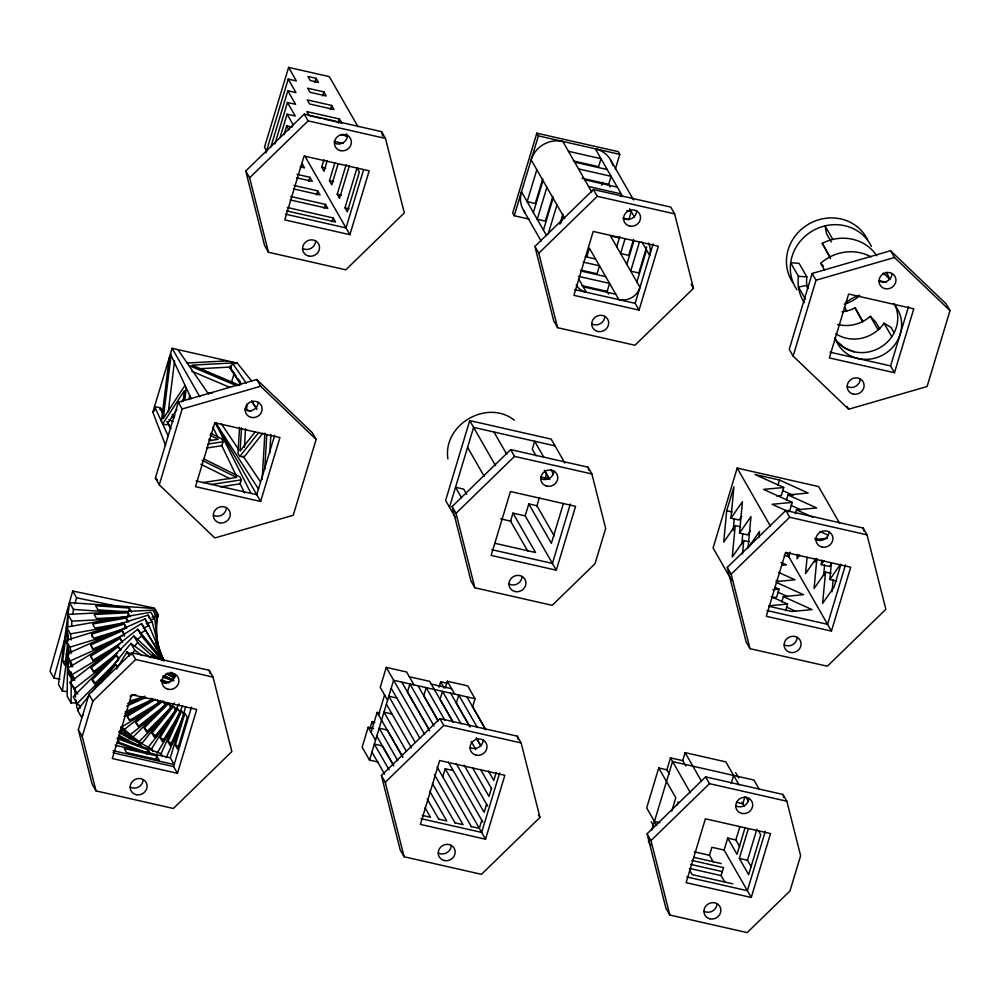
<?xml version="1.0" encoding="UTF-8"?>
<svg xmlns="http://www.w3.org/2000/svg" width="1000" height="1000" viewBox="0 0 1000 1000"><rect width="100%" height="100%" fill="white"/><g stroke="black" fill="none" stroke-linecap="round" stroke-linejoin="round"><path stroke-width="1.5" d="M67.65 645.275L67.188 696.237L71.062 703.012L77.25 702.7M67.688 640.638L67.763 632.913M67.825 626.737L67.938 614.388L152.85 610.15L156.725 616.925L156.512 640.088M70.562 672.425L70.512 677.1L68.188 673.037L68.438 644.975M70.612 666.188L70.638 663.062M71.062 703.012L71.35 672.125M71.4 665.938L71.438 662.85M71.762 625.788L71.812 621.15L67.938 614.388M128.112 617.163L128.15 612.775L94.175 614.462L96.512 618.525L127.387 616.987M239.525 427.4L237.987 453.587L239.862 456.375L243.9 457.238L262.838 433.188M241.488 427.875L240.138 450.988L255.275 431.75M244.45 447.238L245.525 428.75M246.612 410.25L246.975 404.087M262.162 479.387L264.887 433.15M264.762 469.075L266.75 435.175M269.8 452.987L270.875 434.5M741.75 516.213L739.1 520.013L730.95 518.175L733.925 486.763L726.688 510.725L723.713 542.125L735.225 525.612L740.65 526.85M733.138 530.513L734.262 518.55M735.225 525.612L732.25 557.025L743.75 540.513L749.175 541.75M750.288 531.112L747.625 534.913L739.488 533.062L742.45 501.662L730.95 518.175M741.812 543.913L742.8 533.45M742.475 553.975L743.75 540.513M758.95 537.438L759.525 531.462L748.025 547.962L750.987 516.562L739.488 533.062M797.425 554.275L797 558.763L799.65 554.963M807.087 557.212L805.525 573.663L816.15 558.425M814.938 562.05L815.225 559.062M816.888 558.65L814.062 588.562L825.562 572.062L830.987 573.288M831.213 563.913L829.438 566.462L821.3 564.612L821.725 560.125M823.612 575.462L824.613 564.987M825.562 572.062L822.6 603.462L834.1 586.962L840.9 564.412M836.612 581.05L829.825 579.513L831.388 563.062M832.013 591.85L833.138 579.888M183.162 401.275L184.425 390.625L162.65 423.95L166.75 424.938L176.8 409.55M184.8 400.112L186.25 387.95M189.075 399.575L189.625 395.012M161.425 421.325L169.213 357.925M171.038 355.25L163.238 418.65L185.025 385.325M168.287 411.887L174.562 360.875M156.4 624.45L157.65 615.2L153.775 608.425L69.588 602.65L58.5 684.412L62.375 691.188L66.975 691.5M67.55 645.975L64.925 665.3L62.6 661.237L67.038 628.538M62.375 691.188L68.45 646.45M72.838 614.05L73.463 609.425L69.588 602.65M128.9 610.975L129.3 608.05L95.625 605.737L97.95 609.8L127.025 611.8M156.3 622.312L158.4 614.888L154.525 608.112L72.688 591.025L50 671.175L53.875 677.95L59.938 679.212M53.875 677.95L65.65 636.388M74.887 603.725L76.575 597.788L72.688 591.025M200.162 368.675L231.15 367.013L232.325 362.975L192.037 365.138L239.875 385.45M165.562 445.475L152.838 412.175L172.125 348.288L237.262 363.088L251.775 381.2M78.35 729.65L89 694.375L131.812 652.75L209.163 670.312L213.038 677.087L231.875 751.562L173.35 808.475L96.013 790.9L92.125 784.137L78.35 729.65L82.225 736.425L96.013 790.9M155.387 478.062L178.3 402.212L256.737 379.487L312.275 432.638L316.15 439.4L293.238 515.262L214.8 537.975L159.262 484.837L155.387 478.062L157.613 480.188M82.225 736.425L92.888 701.15L135.688 659.513L213.038 677.087M159.262 484.837L182.175 408.975L178.3 402.212M358.025 126.75L329.312 76.638L288.612 67.387L264.488 147.238L266.812 151.3M265.887 153.012L288.225 79.088L296.363 80.938L288.612 67.387M270.863 146.962L287.838 90.775L295.975 92.625L288.225 79.088M274.95 143.875L287.45 102.475L295.6 104.325L287.838 90.775M279.925 137.825L287.062 114.162L295.212 116.013L287.45 102.475M284 134.738L286.688 125.862L292.113 127.1M314.938 82.35L316.137 78.35L308 76.5L310.325 80.562L318.463 82.413L316.137 78.35M231.55 381.987L234.225 373.15M300.988 167.75L302.188 163.762L304.513 167.825L300.075 166.812M322.688 95.887L323.9 91.9L307.613 88.2L309.938 92.263L326.225 95.962L323.9 91.9M308.738 181.3L309.95 177.3L297.013 174.363M330.45 109.438L331.65 105.438L307.225 99.887L309.55 103.963L333.975 109.5L331.65 105.438M327.163 160.888L324.038 171.238L321.7 167.175L323.938 159.787M316.5 194.838L317.7 190.85L294.012 185.475M338.2 122.975L339.412 118.987L306.837 111.587L309.163 115.65L321.012 118.338M338.038 164.088L331.788 184.788L329.462 180.725L334.825 162.975M155.525 760.188L156.812 755.913L124.25 748.512L126.575 752.575L159.15 759.975L156.812 755.913M324.25 208.388L325.462 204.387L290.775 196.513M345.962 136.525L346.763 133.863M349.375 165.8L339.55 198.325L337.212 194.262L346.15 164.688M332.013 221.925L333.212 217.938L287.325 207.512M113.1 750.688L174.163 764.562L170.287 757.788L185.738 706.663M175.287 745.175L184.938 713.225L187.262 717.3L177.613 749.237L175.287 745.175L179.65 746.162M177.45 773.325L196.737 709.45L131.6 694.663L112.312 758.538L177.45 773.325L173.562 766.562L191.513 707.138M274.7 435.262L256.75 494.688L260.625 501.463L195.5 486.662L214.788 422.788L279.925 437.575L260.625 501.463M344.975 207.812L357.038 167.887L359.363 171.95L347.3 211.875L344.975 207.812L349.05 208.738M363.512 169.975L346.012 227.913L285.425 214.15M349.888 234.688L369.188 170.8L304.05 156.012L284.75 219.887L349.888 234.688L304.9 156.125M615.325 169.163L619.788 154.375L618.237 151.662L536.825 133.175L512.7 213.012L514.25 215.725L529.325 219.15M514.25 215.725L538.375 135.875L536.825 133.175M373.6 728.5L368.175 727.262L362.15 747.225L369.513 760.1L378.237 762.075M413.988 684.875L406.613 672L386.262 667.387L380.238 687.35L387.6 700.212M536.8 169.725L527.15 201.663L535.288 203.512L542.75 178.825M370.037 728.325L372.05 721.663L374.762 722.288M371.087 732.35L377.113 712.387L379.825 713M378.562 714.925L384.6 694.963M564.862 463.038L551.15 439.1L469.738 420.613L445.613 500.462L455.55 517.8M533.362 212.5L543 180.55M369.513 760.1L393.625 680.25L475.05 698.737L472.463 707.3M449.5 507.238L473.612 427.388L555.037 445.875M546.888 187.325L537.238 219.262L545.375 221.112L552.837 196.438M543.438 230.1L553.088 198.162M548.2 233.975L556.962 204.938M559.85 224.2L562.913 214.037M560.975 223.025L563.175 215.775M439.038 687.113L440.65 681.787L447.438 683.325M445.312 687.9L447.325 681.25L467.688 685.875L475.05 698.737M601.788 185.188L602.663 182.288M586.987 256.163L589.4 248.175L618.888 299.65A17.262 16.1 -29.8 0 0 639.987 287.375L610.513 235.912L618.65 237.763M610.25 187.013L608.7 184.3L611.112 176.312L578.538 168.925M556.287 570.2L575.588 506.325L510.45 491.525L491.15 555.413L556.287 570.2L525.188 515.887L512.975 513.112L510.562 521.1L527.863 551.312M442.788 776.737L445.2 768.75L453.35 770.6M620.388 196.588L621.2 193.925L588.625 186.525M525.188 515.887L528.8 503.913L536.95 505.763L554.25 535.975M536.725 506.5L539.4 497.625M545.212 478.4L546.55 473.975M616.712 246.75L619.788 236.588M608.713 294.088L607.163 291.375L609.575 283.4L578.488 276.337M624.987 239L620.6 253.512L628.737 255.362L633.562 239.4M626.8 264.35L633.812 241.125M639.45 242.087L630.675 271.125L638.825 272.975L646.712 246.838M563.438 503.4L551.375 543.325L528.8 503.913M636.888 281.962L646.538 250.025M570.363 504.012L552.413 563.425L491.825 549.675M639.038 310.125L658.337 246.238L593.2 231.45L573.913 295.325L639.038 310.125L635.163 303.35L653.112 243.925M481.75 820.362L479.338 828.35L471.188 826.5M486.562 804.4L484.162 812.375L456.238 763.625M491.388 788.425L488.975 796.413L472.688 767.962M496.213 772.45L493.8 780.438L488.375 770.962M499.613 772.987L481.662 832.412L421.062 818.65M485.538 839.188L504.837 775.3L439.7 760.512L420.4 824.388L485.538 839.188L445.2 768.75M839.562 523.15L818.612 486.575L737.2 468.088L713.075 547.938L731.688 580.438M669.212 773.888L666.888 769.825L658.737 767.975L646.688 807.9L656.762 825.512M812.15 273.463L789.237 349.312L793.112 356.087L848.65 409.225L927.087 386.512L950 310.65L946.125 303.888L890.588 250.738L812.15 273.463L816.025 280.225L793.112 356.087M666.888 769.825L670.5 757.85L682.712 760.625L685.812 766.038M649.275 838.562L648.413 841.413L650.738 845.475M651.85 830L672.525 761.562L753.95 780.05L759.375 789.538M682.712 760.625L685.125 752.638L725.837 761.888L739.025 784.912M671.787 811.087L675.8 797.775L658.737 767.975M677.237 804.8L678.138 801.838M777.85 485.363L779.463 480.037L755.025 474.5L783.725 487.488L781.312 495.475L776.663 495.913M786.375 500.262L787.987 494.938L808.15 493.038L779.463 480.037M783.725 487.488L763.562 489.387L792.25 502.388L789.837 510.375L785.188 510.812M795.312 513.825L796.525 509.837L816.675 507.938L787.987 494.938M774.987 587.3L779.087 589.15L776.675 597.137L772.013 597.575M831.425 631.087L850.725 567.212L785.588 552.413L766.287 616.287L831.425 631.087L788.763 556.587L790.113 552.137M781.737 601.925L783.35 596.6L803.512 594.7L776.188 582.325M713.35 862.05L709.475 855.275L711.888 847.288L724.1 850.062L751.25 897.475L686.112 882.675L705.4 818.8L770.537 833.587L751.25 897.475M731.175 783.413L733.587 775.425M785.6 610.7L787.613 604.05L771.213 596.625M724.1 850.062L727.712 838.088L735.863 839.938L739.737 846.712M724.987 882.362L721.112 875.6L723.525 867.613L691.862 860.413M744.825 797.075L742.812 803.725L736.787 802.362M735.863 839.938L739.875 826.625M745.062 827.725L737.025 854.338L727.712 838.088M758.388 830.675L760.713 834.737L748.662 874.663L739.35 858.4L748.288 828.838M894.475 372.713L913.775 308.825L848.637 294.037L829.338 357.912L894.475 372.713L890.6 365.938L908.55 306.512M751.375 867.025L747.487 860.25L756.875 829.2M845.5 564.888L827.55 624.312L766.963 610.55M765.312 831.275L747.375 890.7L686.775 876.938M210.625 433.35L221.612 438.725L223.075 441.75L221.838 445.688L206.6 448.025M204.037 459.025L239.938 476.85L241.388 479.875L240.15 483.812L220.35 486.85M146.412 754.137L148.262 750.025L117.238 738.525L119.562 742.588L149.175 753.562M162.613 756.413L161.062 753.7L182.537 705.975M183.4 716.388L170.212 745.688L167.887 741.625L181.7 710.925L184.025 714.987M166.2 757.675L180.738 725.375M116.538 669.038L127.025 651.938L131.125 654.112M138.075 746.137L139.662 743.562L118.975 732.55M153.112 751.65L151.562 748.95L179.15 703.95M160.1 737.638L177.85 708.7L180.175 712.763L162.425 741.7L160.1 737.638L163.975 739.7M157.062 753.075L176.537 721.312M181.825 401.863L183.5 399.3M821.3 564.612L823.95 560.8M829.825 579.513L840.45 564.275M239.862 456.375L258.8 432.325M89.113 695.575L77.45 710.125L81.325 716.9L83.275 714.475M92.025 691.938L130.887 643.425L150.812 657.812M101.062 682.975L115.638 664.788L117.987 666.488M130.887 655.05L134.762 650.2L130.887 643.425M129.188 738.875L131.1 736.488L121.05 729.225M174.325 702.975L141.875 743.475L120.838 728.288M173.375 706.475L175.7 710.537L154.325 737.212L152 733.15L173.375 706.475L175.738 708.175M147.662 747.862L170.562 719.275M152.838 412.175L154.838 409.875M158.988 659.163L133.812 635.95L73.25 696.812L77.125 703.587L80.562 706.762M116.412 655.562L118.75 659.625L94.513 683.975L92.188 679.912L116.412 655.562L118.537 657.525M77.125 703.587L107.963 672.6M134.388 646.038L137.688 642.712L133.812 635.95M167.5 702.45L132.9 737.237L121.45 726.675M168.5 703.587L170.825 707.65L146.6 732L144.275 727.938L168.5 703.587L170.625 705.55M138.938 741.825L165.975 714.65M245.738 171.012L304.262 114.1L381.613 131.662L385.487 138.438L404.312 212.913L345.8 269.825L268.45 252.262L264.575 245.487L245.738 171.012L249.625 177.787L268.45 252.262M249.625 177.787L308.137 120.875L385.487 138.438M534.9 246.45L593.413 189.537L670.763 207.1L674.638 213.875L693.475 288.35L634.95 345.262L557.6 327.688L553.725 320.925L534.9 246.45L538.775 253.212L557.6 327.688M538.775 253.212L597.288 196.312L674.638 213.875M452.137 506.525L510.662 449.613L588.013 467.188L591.888 473.95L605.662 528.438L595.013 563.713L552.2 605.337L474.85 587.775L470.975 581L452.137 506.525L456.025 513.3L474.85 587.775M456.025 513.3L514.538 456.388L591.888 473.95M381.388 775.512L439.913 718.6L517.25 736.162L521.138 742.938L539.963 817.412L481.45 874.325L404.1 856.762L400.225 849.987L381.388 775.512L385.262 782.288L404.1 856.762M385.262 782.288L443.787 725.375L521.138 742.938M727.288 567.413L785.8 510.5L863.15 528.062L867.025 534.837L885.863 609.312L827.337 666.225L749.987 648.662L746.112 641.888L727.288 567.413L731.162 574.188L749.987 648.662M731.162 574.188L789.675 517.275L867.025 534.837M647.1 833.8L705.612 776.888L782.962 794.45L786.838 801.225L800.625 855.713L789.963 890.975L747.163 932.613L669.812 915.05L665.938 908.275L647.1 833.8L650.975 840.575L669.812 915.05M650.975 840.575L709.5 783.662L786.838 801.225M77.763 694.038L69.95 682.463L137.762 629.275L163.312 660.462M116.988 653.425L93.4 671.925L91.075 667.862L118.2 646.587L120.938 649.925M73.825 689.237L108.95 661.7M136.8 639.85L141.65 636.05L137.762 629.275M124.35 729.438L160.688 700.938M164.062 706.137L138.112 726.488L135.787 722.425L162.913 701.15L165.65 704.5M129.438 735.25L158.512 712.463M74.763 680.25L67.675 668.188L141.575 623.6L164.088 660.625M119.938 643.95L92.95 660.238L90.612 656.162L120.175 638.325L122.425 642.013M71.55 674.963L111.137 651.075M140.175 633.55L145.45 630.375L141.575 623.6M124.05 716.425L153.088 698.9M157.55 699.862L159.1 702.562L129.537 720.4L127.2 716.338L155.488 699.275M121.337 727.175L153.012 708.062M71.888 666.938L66.375 654.125L145.113 618.888L148.988 625.662L163.675 659.812M90.775 644.912L122.275 630.812L124.6 634.875L93.1 648.975L90.775 644.912L92.475 648.875M66.375 654.125L70.263 660.9L112.438 642.025M143.375 628.175L148.988 625.662M127.963 703.775L144.825 696.225M126.825 705.987L146 697.4M125.05 711.888L152.425 699.625M124.812 713.688L144.488 704.887M69.713 653.888L66.037 640.387L148.25 615.112L152.125 621.888L161.938 657.875M91.475 634.163L124.362 624.05L126.688 628.112L93.8 638.225L91.475 634.163L92.238 636.95M66.037 640.387L69.912 647.163L115.425 633.175M146.25 623.688L152.125 621.888M130.1 696.225L135.812 694.475M129.562 701.175L142.438 697.212M128.162 703.2L138.438 700.037M182.175 408.975L260.625 386.262L316.15 439.4M816.025 280.225L894.475 257.512L950 310.65M234.275 363.625L237.262 363.088M68.338 640.788L66.575 627.1L150.863 612.225L154.738 619L158.062 644.85M128.688 622.1L126.35 618.038L92.638 624L94.963 628.062L124.087 622.913M66.575 627.1L70.462 633.875L114.9 626.025M150.15 619.812L154.738 619M209.137 440.712L218.275 439.312L210.025 435.275M207.838 444.087L223.075 441.75M203.088 482.575L236.588 477.438L202.075 460.3M210.925 484.538L241.388 479.875M792.25 502.388L772.1 504.288L788.487 511.712M815.138 539.487L827.537 538.325M781.787 565.337L786.438 564.9L780.975 562.425M776.363 581.55L794.975 579.8L778.575 572.375M772.875 589.738L779.087 589.15M769 605.8L787.613 604.05M207.887 393.1L212.5 392.8M187.138 363.013L227.438 360.85M71.812 621.15L115.037 619M152.088 617.15L156.725 616.925M68.188 673.037L71.225 672.887M806.85 276.887L799.1 263.337L790.675 262.762L798.438 276.312L806.85 276.887A34.525 32.188 -29.8 0 0 807.387 288.275M73.463 609.425L117.85 612.475M154.588 614.987L157.65 615.2M62.6 661.237L67.112 661.55M76.575 597.788L119 606.663M538.375 135.875L619.788 154.375M568.462 151.312L601.025 158.713L598.612 166.7L573.45 160.975M574.663 162.15L607.238 169.55M323.975 119.012L341.737 123.05L339.412 118.987M582.05 178.25L608.7 184.3M584.75 179.75L617.312 187.15M340.45 134.537L347.987 136.25M334.2 141.363L343.075 143.387M626.838 210.525L631.275 211.537L628.862 219.513L622.95 218.175M878.875 280.587L886.413 282.3M321.7 167.175L325.775 168.1M329.462 180.725L333.537 181.65M296.462 177.775L312.275 181.363L309.95 177.3M337.212 194.262L341.287 195.188M293.387 188.863L320.025 194.913L317.7 190.85M585.25 256.663L595.612 259.012M583.2 262.087L599.487 265.788L597.075 273.775L580.788 270.075M290.087 199.9L327.788 208.463L325.462 204.387M580.525 270.912L605.7 276.625M286.688 210.9L335.538 222L333.212 217.938M582 285.663L607.163 291.375M583.212 286.837L615.775 294.237M574.575 289.587L635.163 303.35M830.013 352.175L890.6 365.938M726.688 510.725L732.113 511.95M540.662 476.9L549.712 478.95M159.825 409.538L163.9 410.462M784.225 555.562L788.763 556.587M500.763 518.875L511.312 521.275M494.837 543.288L535.55 552.525L512.975 513.112M768.888 606.275L791.875 611.5L812.038 609.6L783.35 596.6M196.163 480.925L256.75 494.688L216.213 424.012M409.338 676.75L429.688 681.363L452.962 722M431.238 684.075L451.587 688.7M396.95 698.062L388.812 696.225L415.175 742.275M392.125 714.038L383.988 712.188L406.475 751.462M160.863 680.987L168.4 682.7M163.113 682.675L166.075 683.35M654.438 821.45L659.862 822.675M739.35 858.4L747.487 860.25M694.4 851.85L709.475 855.275M694.05 857.387L721.188 863.55M690.65 864.412L722.312 871.6M689.45 868.4L721.112 875.6M732.825 883.863L692.125 874.613L689.788 870.55M115.188 745.275L170.287 757.788M422.337 815.4L430.475 817.25L425.05 807.775M438.625 819.1L446.763 820.95L429.7 791.15M454.913 822.8L463.05 824.65L434.35 774.538M112.975 752.8L173.562 766.562M162.925 676.038L173.175 679.837M162.963 677.113L172.838 680.775M161.062 679.613L169.525 682.75M160.95 680.638L165.338 682.262M167.887 741.625L172.037 743.175M117.425 737.525L161.062 753.7M116.938 742.688L140.213 751.312M854.15 351.763L844.562 347.912L836.85 341.325M188.787 365.4L236.625 385.725M191.825 371.238L229.825 387.375M245.138 408.963L250.775 411.35M782.513 490.5L793.438 495.45M791.038 505.4L800.612 509.738M796.525 509.837L812.913 517.263M820.088 531.55L828.275 535.262M814.938 538.288L817.675 539.525M776.162 580.363L778.9 581.6M777.875 592.163L787.438 596.5M786.4 607.062L795.962 611.388M172.138 414.5L174.887 415.85M171.55 416.438L174.3 417.788M168.938 419.7L173.062 421.725M208.787 439.212L211.537 440.562M200.837 464.225L229.838 478.638M168.012 673.737L174.838 677.375M166.075 673.65L174.35 678.05M164.262 675.512L173.912 680.65M163.688 676.15L170.525 679.788M118.975 731.612L151.562 748.95M118.55 735.15L139.238 746.15M118.787 736.213L132.363 743.438M835.788 333.725A34.525 32.188 -29.8 0 0 884.038 323.188L891.038 327.413L894.137 332.825M514.375 420.238C487.15 398.638 442.638 424.562 447.887 458.9M170.738 672.188L175.712 675.788M170.312 672.688L175.35 676.312M167.613 673.125L173.9 677.663M134.762 650.2L142.238 655.6M167.138 673.575L169.638 675.375M152 733.15L156.713 736.562M119.6 730.575L132.175 739.65M119.763 731.488L128.425 737.738M158.112 658.988L152.438 653.763L154.775 657.825M137.688 642.712L154.863 658.55M92.188 679.912L96.438 683.825M144.275 727.938L148.525 731.85M120.988 726.888L125.588 733.05M121.05 728.863L124.45 732M871.087 256.9A43.163 40.237 -29.8 0 0 820.713 263.238L823.475 266.188M837.675 324.45A34.525 32.188 -29.8 0 0 870.35 316.337L875.863 322.238L879.737 329.012M162.638 660.025L153.875 649.338L162.037 660.525M141.65 636.05L161.3 660.037M91.075 667.862L94.725 672.312M135.787 722.425L139.438 726.888M69.95 682.463L73.875 687.262M240.725 384.35L229.8 367.425L236.15 376.125M237.963 378.612L240.675 382.337M231.5 361.775L246.4 383.387M230.325 365.825L231.15 367.013M177.887 349.6L208.562 394.087M221.412 423.9L238.787 449.663M243.137 456.1L260.512 481.875M229.8 367.425L240.763 384.237M251.737 401.05L256.788 408.812M251.65 401.287L256.688 409.1M215.6 422.612L258.463 489.038M145.45 630.375L163.95 660.788M158.262 700.962L159.75 703.413M90.612 656.162L93.6 661.075M127.2 716.338L129.45 720.025M67.675 668.188L74.1 678.775M786.75 553.138L789.075 557.125M890.588 250.738L894.475 257.512M887.513 274.8L889.837 278.863M884.038 323.188L891.8 336.725M832.788 239.425L825.037 225.875L826.587 233.837L831.237 241.962M870.35 316.337L878.1 329.875M876.737 255.725A43.163 40.237 -29.8 0 0 822.25 243.337L830.013 256.887M830.562 258.637L822.25 243.337M841.938 311.812A34.525 32.188 -29.8 0 0 855.15 307.875L862.913 321.425M859.587 316.4L862.688 321.825M820.713 263.238L824.587 270.012M844.388 306.95L846.725 311.012M808.4 288.137L806.85 285.425L798.438 286.988L805.413 299.175M847.1 406.512L848.65 409.225M691.15 284.288L693.475 288.35M610.513 159.762L633.513 199.913M622.75 196.637L595.363 148.825A25.9 24.15 -29.8 0 1 612.9 165.6M629.725 208.825L634.388 216.95M641.875 241.9L649.638 255.438A17.262 16.1 -29.8 0 0 648.275 243.062M785.8 510.5L789.675 517.275M593.413 189.537L597.288 196.312M591.725 191.95L562.8 141.425A25.9 24.15 -29.8 0 0 531.138 159.838L564.725 218.475M737.2 468.088L770.55 526.325M578.562 278.712L586.312 292.25A17.262 16.1 -29.8 0 1 576.213 284.962M546.538 235.525L521.487 191.775A25.9 24.15 -29.8 0 0 525.3 212.95M523.525 210.338L541.15 241.112M735.638 772.638L738.737 778.062M746 797.1L748.325 801.162M742.1 802.225L744.362 806.438M543.713 457.013L534.675 441.25L532.263 449.237L536.025 455.8M551.225 470.15L553.488 474.1M545.375 471.875L549.138 478.438M544.3 470.262L549.575 479.45M705.612 776.888L709.5 783.662M685.125 752.638L701.413 781.087M510.662 449.613L514.538 456.388M493.963 432.013L506.763 454.338M304.262 114.1L308.137 120.875M670.5 757.85L690.362 792.712M469.738 420.613L495.55 465.675M287.062 114.162L293.275 125M286.688 125.862L289.012 129.925M467.587 447.35L484.137 476.25M466.675 494.375L463.663 489.125L455.525 487.275L461.55 497.775M651.2 821.725L653.538 825.788M538.413 814.712L539.963 817.412M472.638 706.725L485.825 729.75M466.912 696.888L485.525 729.4M477.388 727.55L458.762 695.037L456.35 703.025L469.538 726.05M447.325 681.25L454.7 694.112M476.525 738.238L480.4 745.013M450.625 693.188L470.012 727.05M476.225 737.887L480.875 746.012M440.65 681.787L444.2 688M461.1 723.85L442.488 691.35L440.075 699.325L453.263 722.35M471.188 741.462L475.838 749.587M480.538 769.463L491.688 788.775M256.737 379.487L260.625 386.262M444.812 720.15L426.2 687.65L423.787 695.625L437.75 720.013M439.913 718.6L443.787 725.375M464.075 765.113L487.65 806.1M418.062 685.8L438.225 721.012M433.963 725.938L409.913 683.95L407.5 691.938L429.225 729.85M448.387 762.125L482.825 822.075M401.775 682.1L429.7 730.863M386.262 667.387L424.663 734.425M437.062 766.9L471.488 826.85M391.225 688.238L419.925 738.35M432.413 783.525L455.213 823.15M386.4 704.2L411.512 747.9M172.125 348.288L199.8 396.75M427.287 799.137L438.925 819.463M402.812 757.1L387.3 730.013L379.162 728.162L397.775 760.662M377.113 712.387L402.512 756.737M372.05 721.663L373.475 724.15M393.338 764.938L382.475 745.975L374.338 744.125L389.075 769.862M376.75 736.137L393.812 765.938M368.175 727.262L375.538 740.138M371.925 752.113L384.637 774.137M155.438 642.45L156.988 645.15M154.9 645.588L157.225 649.65M129.3 608.05L131.625 612.112M128.15 612.775L130.475 616.838M162.913 701.15L165.238 705.212M131.812 652.75L135.688 659.513M120.175 638.325L122.513 642.4M127.025 651.938L129.35 656M118.2 646.587L120.525 650.65M115.638 664.788L117.188 667.5M148.262 750.025L150.588 754.087M139.662 743.562L141.988 747.625M131.1 736.488L132.65 739.2M89 694.375L92.888 701.15M78.475 710.413L76.925 707.7L75.95 700.1M855.15 307.875L858.812 315.05M215.312 422.775L251 493.375M162.387 411.987L160.3 407.837L154.537 406.525L168.225 435.962M167.288 421.675L170.787 428.6M163.05 413.363L160.3 407.837L162.138 412.075M167.175 421.662L170.613 428.587M212.887 427.062L217.6 436.875M221.637 445.288L236.462 476.125M239.825 483.137L244.537 492.95M170.425 353.938L191.287 398.787M157.762 646.513L163.825 660.6M145.113 618.888L148.175 626M157.25 646.675L162.1 657.95M122.275 630.812L124.537 636.1M151.237 698.213L152.375 700.85M70.263 660.9L72.713 666.587M157.725 643.925L160.975 655.8M148.25 615.112L149.062 618.112M124.362 624.05L125.5 628.225M69.912 647.163L71.55 653.162M863.15 528.062L863.9 531.05M782.962 794.45L783.725 797.475M588.013 467.188L588.775 470.213M381.613 131.662L382.738 136.137M517.25 736.162L518.013 739.15M209.163 670.312L209.913 673.288M126.35 618.038L126.912 622.362M70.462 633.875L71.237 639.963M79.638 705.35L80.025 708.388M73.612 677.2L74.013 680.275M72.825 675.763L73.412 680.325M74.388 687.938L75.562 697.062M175.05 674.237A8.637 8.05 -29.8 0 1 162.125 681.75M143.212 779.638A8.637 8.05 -29.8 0 1 130.287 787.163M797.2 637.4A8.637 8.05 -29.8 0 1 784.275 644.912M829.038 532A8.637 8.05 -29.8 0 1 816.112 539.513M893.312 303.625A34.525 32.188 -29.8 0 1 883.888 354.412A34.525 32.188 -29.8 0 1 835.025 337.512M844.3 304.225A34.525 32.188 -29.8 0 1 859.75 295.238M894.325 303.7A34.525 32.188 -29.8 0 1 880.662 347.25A34.525 32.188 -29.8 0 1 835.475 339.538M859.212 296.125A43.163 40.237 -29.8 0 1 846.237 303.663M796.95 289.7A43.163 40.237 -29.8 0 1 812.513 230.888A43.163 40.237 -29.8 0 1 871.4 246.412M793.075 282.925A43.163 40.237 -29.8 0 1 808.637 224.112A43.163 40.237 -29.8 0 1 867.525 239.65M886.3 272.288A43.163 40.237 -29.8 0 1 888.3 276.737M804.325 302.663A43.163 40.237 -29.8 0 1 798.438 276.312M883.05 273.137A43.163 40.237 -29.8 0 1 889.725 279.413M892.087 273.612A8.637 8.05 -29.8 0 1 879.163 281.137M860.25 379.012A8.637 8.05 -29.8 0 1 847.325 386.538M717.025 903.787A8.637 8.05 -29.8 0 1 704.087 911.3M748.85 798.388A8.637 8.05 -29.8 0 1 735.925 805.9M315.663 241A8.637 8.05 -29.8 0 1 302.738 248.512M347.5 135.6A8.637 8.05 -29.8 0 1 334.575 143.112M451.312 845.5A8.637 8.05 -29.8 0 1 438.387 853.012M483.15 740.1A8.637 8.05 -29.8 0 1 470.225 747.613M604.812 316.425A8.637 8.05 -29.8 0 1 591.888 323.95M636.65 211.025A8.637 8.05 -29.8 0 1 623.725 218.55M522.062 576.512A8.637 8.05 -29.8 0 1 509.137 584.025M553.9 471.112A8.637 8.05 -29.8 0 1 540.975 478.625M258.238 402.362A8.637 8.05 -29.8 0 1 245.312 409.888M226.4 507.762A8.637 8.05 -29.8 0 1 213.475 515.288M136.188 794.675A8.637 8.05 -29.8 0 0 146.862 784.3A8.637 8.05 -29.8 0 0 132.762 781.1A8.637 8.05 -29.8 0 0 136.188 794.675M168.025 689.275A8.637 8.05 -29.8 0 0 178.7 678.9A8.637 8.05 -29.8 0 0 164.6 675.7A8.637 8.05 -29.8 0 0 168.025 689.275M790.175 652.438A8.637 8.05 -29.8 0 0 800.85 642.062A8.637 8.05 -29.8 0 0 786.75 638.862A8.637 8.05 -29.8 0 0 790.175 652.438M822.013 547.038A8.637 8.05 -29.8 0 0 832.688 536.663A8.637 8.05 -29.8 0 0 818.587 533.45A8.637 8.05 -29.8 0 0 822.013 547.038M853.225 394.05A8.637 8.05 -29.8 0 0 863.9 383.675A8.637 8.05 -29.8 0 0 849.8 380.475A8.637 8.05 -29.8 0 0 853.225 394.05M885.062 288.65A8.637 8.05 -29.8 0 0 895.738 278.275A8.637 8.05 -29.8 0 0 881.625 275.075A8.637 8.05 -29.8 0 0 885.062 288.65M710 918.825A8.637 8.05 -29.8 0 0 720.662 908.45A8.637 8.05 -29.8 0 0 706.562 905.238A8.637 8.05 -29.8 0 0 710 918.825M741.838 813.425A8.637 8.05 -29.8 0 0 752.5 803.05A8.637 8.05 -29.8 0 0 738.4 799.837A8.637 8.05 -29.8 0 0 741.838 813.425M308.637 256.038A8.637 8.05 -29.8 0 0 319.312 245.662A8.637 8.05 -29.8 0 0 305.2 242.45A8.637 8.05 -29.8 0 0 308.637 256.038M340.475 150.638A8.637 8.05 -29.8 0 0 351.15 140.262A8.637 8.05 -29.8 0 0 337.038 137.05A8.637 8.05 -29.8 0 0 340.475 150.638M444.288 860.537A8.637 8.05 -29.8 0 0 454.963 850.163A8.637 8.05 -29.8 0 0 440.85 846.95A8.637 8.05 -29.8 0 0 444.288 860.537M476.125 755.138A8.637 8.05 -29.8 0 0 486.788 744.762A8.637 8.05 -29.8 0 0 472.688 741.55A8.637 8.05 -29.8 0 0 476.125 755.138M597.788 331.463A8.637 8.05 -29.8 0 0 608.462 321.087A8.637 8.05 -29.8 0 0 594.362 317.887A8.637 8.05 -29.8 0 0 597.788 331.463M629.625 226.062A8.637 8.05 -29.8 0 0 640.3 215.688A8.637 8.05 -29.8 0 0 626.2 212.488A8.637 8.05 -29.8 0 0 629.625 226.062M515.037 591.55A8.637 8.05 -29.8 0 0 525.712 581.175A8.637 8.05 -29.8 0 0 511.6 577.975A8.637 8.05 -29.8 0 0 515.037 591.55M546.875 486.15A8.637 8.05 -29.8 0 0 557.55 475.775A8.637 8.05 -29.8 0 0 543.438 472.575A8.637 8.05 -29.8 0 0 546.875 486.15M219.375 522.8A8.637 8.05 -29.8 0 0 230.05 512.425A8.637 8.05 -29.8 0 0 215.95 509.225A8.637 8.05 -29.8 0 0 219.375 522.8M251.213 417.4A8.637 8.05 -29.8 0 0 261.887 407.025A8.637 8.05 -29.8 0 0 247.787 403.825A8.637 8.05 -29.8 0 0 251.213 417.4"/></g></svg>
